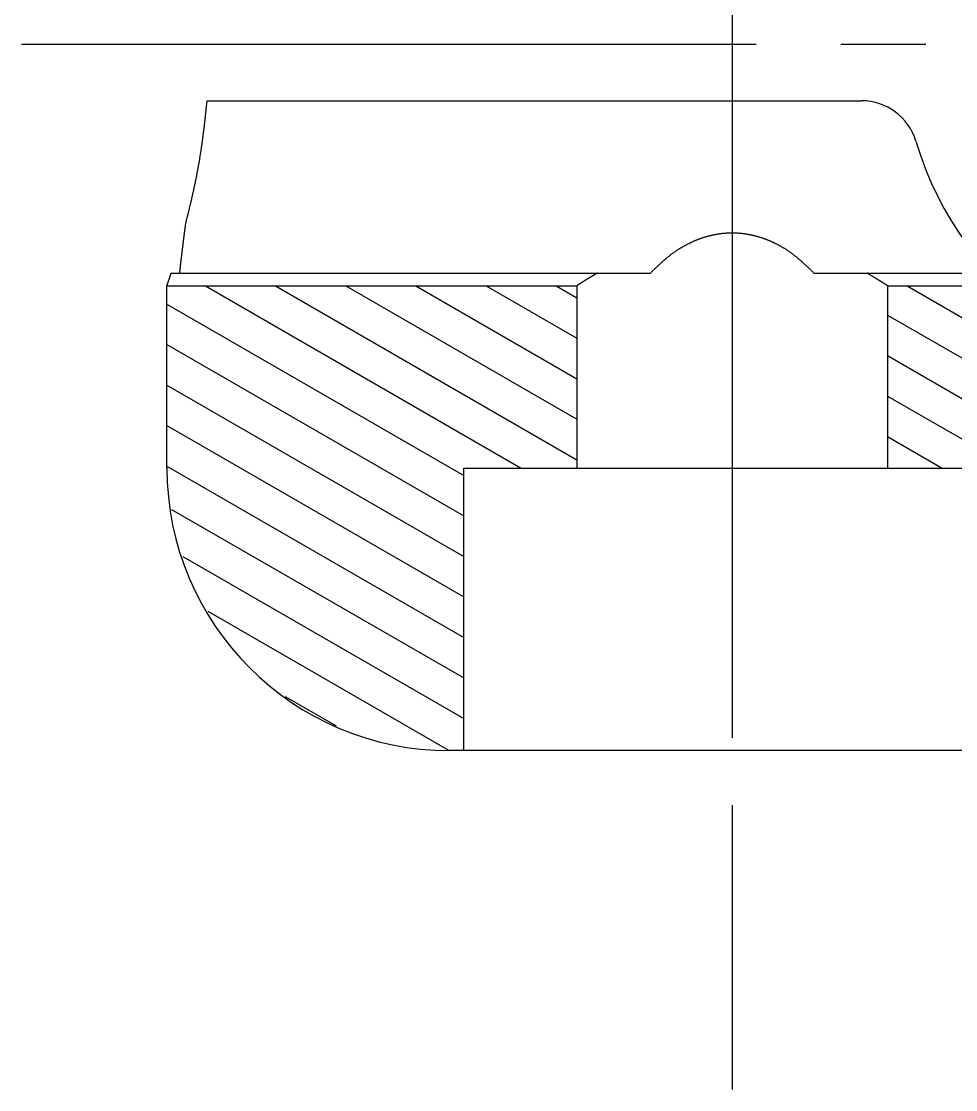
# Model space of a CAD drawing. Extents: x 118 to 448, y 15 to 277.
# Drawn here: x 359.57 to 376.1, y 201.24 to 220.14 of the extents above; entities that cross this region are included whole.
import ezdxf

# ---------------------------------------------------------------- set-up
doc = ezdxf.new("R2010")
doc.units = 0
doc.linetypes.add('CENTER', pattern=[17.5, 13, -1.5, 1.5, -1.5])
doc.layers.get('0').update_dxf_attribs({"linetype": 'CONTINUOUS'})
doc.layers.add('CENTER', color=1, linetype='CENTER')

msp = doc.modelspace()

# ---------------------------------------------------------------- linework, layer by layer
at = {"color": 7, "linetype": 'CONTINUOUS'}
for p, q in [((362.861, 218.739), (374.441, 218.739)), ((362.225, 215.689), (370.702, 215.689)), ((373.597, 215.689), (376.689, 215.689)), ((362.149, 212.239), (362.149, 215.464)), ((362.149, 215.464), (369.399, 215.464)), ((369.399, 215.464), (369.399, 212.239)), ((374.899, 215.464), (374.899, 212.239)), ((374.899, 215.464), (376.904, 215.464)), ((367.399, 207.239), (367.399, 212.239)), ((367.399, 212.239), (376.899, 212.239)), ((389.999, 207.239), (367.149, 207.239))]:
    msp.add_line(p, q, dxfattribs=at)
at = {"color": 3, "linetype": 'CONTINUOUS'}
for p, q in [((362.829, 215.464), (368.415, 212.239)), ((364.071, 215.464), (369.399, 212.388)), ((365.312, 215.464), (369.399, 213.105)), ((366.554, 215.464), (369.399, 213.821)), ((367.795, 215.464), (369.399, 214.538)), ((369.036, 215.464), (369.399, 215.255)), ((375.244, 215.464), (389.49, 207.239)), ((362.149, 215.14), (367.399, 212.109)), ((374.899, 214.946), (388.248, 207.239)), ((362.149, 214.424), (367.399, 211.392)), ((374.899, 214.23), (387.007, 207.239)), ((362.149, 213.707), (367.399, 210.676)), ((374.899, 213.513), (385.765, 207.239)), ((362.149, 212.99), (367.399, 209.959)), ((374.899, 212.796), (375.864, 212.239)), ((362.149, 212.273), (367.399, 209.242)), ((362.232, 211.509), (367.399, 208.526)), ((362.432, 210.677), (367.399, 207.809)), ((362.874, 209.705), (367.143, 207.24)), ((364.243, 208.198), (365.145, 207.677))]:
    msp.add_line(p, q, dxfattribs=at)
at = {"color": 7}
for points in [[(362.472, 216.53, 0), (362.475, 216.541, 0), (362.478, 216.552, 0), (362.481, 216.564, 0), (362.484, 216.575, 0), (362.487, 216.587, 0), (362.489, 216.598, 0), (362.492, 216.61, 0), (362.495, 216.621, 0), (362.498, 216.632, 0), (362.501, 216.644, 0), (362.504, 216.655, 0), (362.506, 216.667, 0), (362.509, 216.678, 0), (362.512, 216.689, 0), (362.515, 216.701, 0), (362.518, 216.712, 0), (362.521, 216.724, 0), (362.523, 216.735, 0), (362.526, 216.747, 0), (362.529, 216.758, 0), (362.532, 216.769, 0), (362.535, 216.781, 0), (362.537, 216.792, 0), (362.54, 216.804, 0), (362.543, 216.815, 0), (362.546, 216.827, 0), (362.548, 216.838, 0), (362.551, 216.849, 0), (362.554, 216.861, 0), (362.557, 216.872, 0), (362.559, 216.884, 0), (362.562, 216.895, 0), (362.565, 216.907, 0), (362.568, 216.918, 0), (362.57, 216.93, 0), (362.573, 216.941, 0), (362.576, 216.952, 0), (362.578, 216.964, 0), (362.581, 216.975, 0), (362.584, 216.987, 0), (362.587, 216.998, 0), (362.589, 217.01, 0), (362.592, 217.021, 0), (362.594, 217.033, 0), (362.597, 217.044, 0), (362.6, 217.056, 0), (362.602, 217.067, 0), (362.605, 217.078, 0), (362.608, 217.09, 0), (362.61, 217.101, 0), (362.613, 217.113, 0), (362.615, 217.124, 0), (362.618, 217.136, 0), (362.62, 217.147, 0), (362.623, 217.159, 0), (362.625, 217.17, 0), (362.628, 217.182, 0), (362.63, 217.193, 0), (362.633, 217.205, 0), (362.635, 217.216, 0), (362.638, 217.228, 0), (362.64, 217.239, 0), (362.643, 217.251, 0), (362.645, 217.262, 0), (362.648, 217.274, 0), (362.65, 217.285, 0), (362.652, 217.297, 0), (362.655, 217.308, 0), (362.657, 217.32, 0), (362.66, 217.331, 0), (362.662, 217.343, 0), (362.664, 217.355, 0), (362.667, 217.366, 0), (362.669, 217.378, 0), (362.671, 217.389, 0), (362.673, 217.401, 0), (362.676, 217.412, 0), (362.678, 217.424, 0), (362.68, 217.435, 0), (362.682, 217.447, 0), (362.685, 217.458, 0), (362.687, 217.47, 0), (362.689, 217.482, 0), (362.691, 217.493, 0), (362.693, 217.505, 0), (362.696, 217.516, 0), (362.698, 217.528, 0), (362.7, 217.539, 0), (362.702, 217.551, 0), (362.704, 217.562, 0), (362.706, 217.574, 0), (362.708, 217.586, 0), (362.71, 217.597, 0), (362.712, 217.609, 0), (362.715, 217.62, 0), (362.717, 217.632, 0), (362.719, 217.644, 0), (362.721, 217.655, 0), (362.723, 217.667, 0), (362.725, 217.678, 0), (362.727, 217.69, 0), (362.729, 217.702, 0), (362.73, 217.713, 0), (362.732, 217.725, 0), (362.734, 217.736, 0), (362.736, 217.748, 0), (362.738, 217.76, 0), (362.74, 217.771, 0), (362.742, 217.783, 0), (362.744, 217.794, 0), (362.746, 217.806, 0), (362.747, 217.818, 0), (362.749, 217.829, 0), (362.751, 217.841, 0), (362.753, 217.853, 0), (362.755, 217.864, 0), (362.756, 217.876, 0), (362.758, 217.887, 0), (362.76, 217.899, 0), (362.762, 217.911, 0), (362.763, 217.922, 0), (362.765, 217.934, 0), (362.767, 217.946, 0), (362.768, 217.957, 0), (362.77, 217.969, 0), (362.772, 217.981, 0), (362.773, 217.992, 0), (362.775, 218.004, 0), (362.777, 218.015, 0), (362.778, 218.027, 0), (362.78, 218.039, 0), (362.781, 218.05, 0), (362.783, 218.062, 0), (362.784, 218.074, 0), (362.786, 218.085, 0), (362.787, 218.097, 0), (362.789, 218.109, 0), (362.79, 218.12, 0), (362.792, 218.132, 0), (362.793, 218.144, 0), (362.795, 218.155, 0), (362.796, 218.167, 0), (362.798, 218.179, 0), (362.799, 218.19, 0), (362.801, 218.202, 0), (362.802, 218.214, 0), (362.804, 218.225, 0), (362.805, 218.237, 0), (362.806, 218.249, 0), (362.808, 218.26, 0), (362.809, 218.272, 0), (362.811, 218.284, 0), (362.812, 218.296, 0), (362.813, 218.307, 0), (362.815, 218.319, 0), (362.816, 218.331, 0), (362.817, 218.342, 0), (362.819, 218.354, 0), (362.82, 218.366, 0), (362.821, 218.377, 0), (362.823, 218.389, 0), (362.824, 218.401, 0), (362.825, 218.412, 0), (362.827, 218.424, 0), (362.828, 218.436, 0), (362.829, 218.447, 0), (362.831, 218.459, 0), (362.832, 218.471, 0), (362.833, 218.483, 0), (362.834, 218.494, 0), (362.836, 218.506, 0), (362.837, 218.518, 0), (362.838, 218.529, 0), (362.84, 218.541, 0), (362.841, 218.553, 0), (362.842, 218.564, 0), (362.843, 218.576, 0), (362.845, 218.588, 0), (362.846, 218.6, 0), (362.847, 218.611, 0), (362.848, 218.623, 0), (362.85, 218.635, 0), (362.851, 218.646, 0), (362.852, 218.658, 0), (362.853, 218.67, 0), (362.855, 218.681, 0), (362.856, 218.693, 0), (362.857, 218.705, 0), (362.858, 218.717, 0), (362.859, 218.728, 0), (362.861, 218.74, 0)], [(362.472, 216.53, 0), (362.472, 216.524, 0), (362.471, 216.519, 0), (362.47, 216.514, 0), (362.47, 216.509, 0), (362.469, 216.503, 0), (362.468, 216.498, 0), (362.468, 216.493, 0), (362.467, 216.487, 0), (362.466, 216.482, 0), (362.465, 216.477, 0), (362.465, 216.472, 0), (362.464, 216.466, 0), (362.463, 216.461, 0), (362.463, 216.456, 0), (362.462, 216.451, 0), (362.461, 216.445, 0), (362.461, 216.44, 0), (362.46, 216.435, 0), (362.459, 216.429, 0), (362.459, 216.424, 0), (362.458, 216.419, 0), (362.457, 216.414, 0), (362.457, 216.408, 0), (362.456, 216.403, 0), (362.455, 216.398, 0), (362.454, 216.392, 0), (362.454, 216.387, 0), (362.453, 216.382, 0), (362.452, 216.377, 0), (362.452, 216.371, 0), (362.451, 216.366, 0), (362.45, 216.361, 0), (362.45, 216.356, 0), (362.449, 216.35, 0), (362.448, 216.345, 0), (362.448, 216.34, 0), (362.447, 216.334, 0), (362.446, 216.329, 0), (362.446, 216.324, 0), (362.445, 216.319, 0), (362.444, 216.313, 0), (362.444, 216.308, 0), (362.443, 216.303, 0), (362.442, 216.297, 0), (362.442, 216.292, 0), (362.441, 216.287, 0), (362.44, 216.282, 0), (362.44, 216.276, 0), (362.439, 216.271, 0), (362.438, 216.266, 0), (362.438, 216.261, 0), (362.437, 216.255, 0), (362.436, 216.25, 0), (362.436, 216.245, 0), (362.435, 216.239, 0), (362.434, 216.234, 0), (362.434, 216.229, 0), (362.433, 216.224, 0), (362.432, 216.218, 0), (362.432, 216.213, 0), (362.431, 216.208, 0), (362.43, 216.202, 0), (362.43, 216.197, 0), (362.429, 216.192, 0), (362.428, 216.187, 0), (362.428, 216.181, 0), (362.427, 216.176, 0), (362.426, 216.171, 0), (362.426, 216.166, 0), (362.425, 216.16, 0), (362.424, 216.155, 0), (362.424, 216.15, 0), (362.423, 216.144, 0), (362.422, 216.139, 0), (362.422, 216.134, 0), (362.421, 216.129, 0), (362.42, 216.123, 0), (362.42, 216.118, 0), (362.419, 216.113, 0), (362.418, 216.107, 0), (362.418, 216.102, 0), (362.417, 216.097, 0), (362.417, 216.092, 0), (362.416, 216.086, 0), (362.415, 216.081, 0), (362.415, 216.076, 0), (362.414, 216.07, 0), (362.413, 216.065, 0), (362.413, 216.06, 0), (362.412, 216.055, 0), (362.411, 216.049, 0), (362.411, 216.044, 0), (362.41, 216.039, 0), (362.41, 216.033, 0), (362.409, 216.028, 0), (362.408, 216.023, 0), (362.408, 216.018, 0), (362.407, 216.012, 0), (362.406, 216.007, 0), (362.406, 216.002, 0), (362.405, 215.997, 0), (362.405, 215.991, 0), (362.404, 215.986, 0), (362.403, 215.981, 0), (362.403, 215.975, 0), (362.402, 215.97, 0), (362.401, 215.965, 0), (362.401, 215.96, 0), (362.4, 215.954, 0), (362.4, 215.949, 0), (362.399, 215.944, 0), (362.398, 215.938, 0), (362.398, 215.933, 0), (362.397, 215.928, 0), (362.397, 215.923, 0), (362.396, 215.917, 0), (362.395, 215.912, 0), (362.395, 215.907, 0), (362.394, 215.901, 0), (362.393, 215.896, 0), (362.393, 215.891, 0), (362.392, 215.886, 0), (362.392, 215.88, 0), (362.391, 215.875, 0), (362.39, 215.87, 0), (362.39, 215.864, 0), (362.389, 215.859, 0), (362.389, 215.854, 0), (362.388, 215.849, 0), (362.387, 215.843, 0), (362.387, 215.838, 0), (362.386, 215.833, 0), (362.386, 215.827, 0), (362.385, 215.822, 0), (362.384, 215.817, 0), (362.384, 215.812, 0), (362.383, 215.806, 0), (362.383, 215.801, 0), (362.382, 215.796, 0), (362.381, 215.79, 0), (362.381, 215.785, 0), (362.38, 215.78, 0), (362.38, 215.775, 0), (362.379, 215.769, 0), (362.378, 215.764, 0), (362.378, 215.759, 0), (362.377, 215.753, 0), (362.377, 215.748, 0), (362.376, 215.743, 0), (362.375, 215.737, 0), (362.375, 215.732, 0), (362.374, 215.727, 0), (362.374, 215.722, 0), (362.373, 215.716, 0), (362.372, 215.711, 0), (362.372, 215.706, 0), (362.371, 215.7, 0), (362.371, 215.695, 0), (362.37, 215.69, 0)], [(370.702, 215.69, 0), (370.709, 215.697, 0), (370.717, 215.704, 0), (370.724, 215.712, 0), (370.732, 215.719, 0), (370.739, 215.726, 0), (370.747, 215.733, 0), (370.754, 215.741, 0), (370.762, 215.748, 0), (370.769, 215.755, 0), (370.777, 215.762, 0), (370.784, 215.77, 0), (370.792, 215.777, 0), (370.799, 215.784, 0), (370.807, 215.791, 0), (370.814, 215.798, 0), (370.822, 215.806, 0), (370.83, 215.813, 0), (370.837, 215.82, 0), (370.845, 215.827, 0), (370.852, 215.834, 0), (370.86, 215.841, 0), (370.868, 215.848, 0), (370.875, 215.855, 0), (370.883, 215.862, 0), (370.891, 215.869, 0), (370.898, 215.876, 0), (370.906, 215.883, 0), (370.914, 215.89, 0), (370.921, 215.897, 0), (370.929, 215.904, 0), (370.937, 215.911, 0), (370.945, 215.918, 0), (370.953, 215.925, 0), (370.96, 215.931, 0), (370.968, 215.938, 0), (370.976, 215.945, 0), (370.984, 215.952, 0), (370.992, 215.958, 0), (371, 215.965, 0), (371.008, 215.971, 0), (371.016, 215.978, 0), (371.024, 215.985, 0), (371.032, 215.991, 0), (371.04, 215.997, 0), (371.049, 216.004, 0), (371.057, 216.01, 0), (371.065, 216.017, 0), (371.073, 216.023, 0), (371.082, 216.029, 0), (371.09, 216.035, 0), (371.098, 216.041, 0), (371.107, 216.048, 0), (371.115, 216.054, 0), (371.124, 216.06, 0), (371.132, 216.066, 0), (371.141, 216.072, 0), (371.149, 216.078, 0), (371.158, 216.083, 0), (371.166, 216.089, 0), (371.175, 216.095, 0), (371.184, 216.101, 0), (371.192, 216.106, 0), (371.201, 216.112, 0), (371.21, 216.118, 0), (371.219, 216.123, 0), (371.228, 216.129, 0), (371.236, 216.134, 0), (371.245, 216.139, 0), (371.254, 216.145, 0), (371.263, 216.15, 0), (371.272, 216.155, 0), (371.281, 216.161, 0), (371.29, 216.166, 0), (371.299, 216.171, 0), (371.309, 216.176, 0), (371.318, 216.181, 0), (371.327, 216.186, 0), (371.336, 216.191, 0), (371.345, 216.196, 0), (371.354, 216.2, 0), (371.364, 216.205, 0), (371.373, 216.21, 0), (371.382, 216.215, 0), (371.392, 216.219, 0), (371.401, 216.224, 0), (371.41, 216.228, 0), (371.42, 216.233, 0), (371.429, 216.237, 0), (371.439, 216.242, 0), (371.448, 216.246, 0), (371.458, 216.25, 0), (371.467, 216.254, 0), (371.477, 216.259, 0), (371.486, 216.263, 0), (371.496, 216.267, 0), (371.506, 216.271, 0), (371.515, 216.275, 0), (371.525, 216.279, 0), (371.535, 216.282, 0), (371.544, 216.286, 0), (371.554, 216.29, 0), (371.564, 216.294, 0), (371.574, 216.297, 0), (371.583, 216.301, 0), (371.593, 216.304, 0), (371.603, 216.308, 0), (371.613, 216.311, 0), (371.623, 216.315, 0), (371.633, 216.318, 0), (371.643, 216.321, 0), (371.653, 216.324, 0), (371.662, 216.328, 0), (371.672, 216.331, 0), (371.682, 216.334, 0), (371.692, 216.337, 0), (371.702, 216.339, 0), (371.712, 216.342, 0), (371.722, 216.345, 0), (371.732, 216.348, 0), (371.743, 216.35, 0), (371.753, 216.353, 0), (371.763, 216.356, 0), (371.773, 216.358, 0), (371.783, 216.36, 0), (371.793, 216.363, 0), (371.803, 216.365, 0), (371.813, 216.367, 0), (371.824, 216.369, 0), (371.834, 216.371, 0), (371.844, 216.373, 0), (371.854, 216.375, 0), (371.865, 216.377, 0), (371.875, 216.379, 0), (371.885, 216.381, 0), (371.895, 216.383, 0), (371.906, 216.384, 0), (371.916, 216.386, 0), (371.926, 216.387, 0), (371.936, 216.389, 0), (371.947, 216.39, 0), (371.957, 216.391, 0), (371.967, 216.393, 0), (371.978, 216.394, 0), (371.988, 216.395, 0), (371.999, 216.396, 0), (372.009, 216.397, 0), (372.019, 216.398, 0), (372.03, 216.399, 0), (372.04, 216.399, 0), (372.05, 216.4, 0), (372.061, 216.401, 0), (372.071, 216.401, 0), (372.082, 216.402, 0), (372.092, 216.402, 0), (372.103, 216.402, 0), (372.113, 216.403, 0), (372.123, 216.403, 0), (372.134, 216.403, 0), (372.144, 216.403, 0), (372.155, 216.403, 0), (372.165, 216.403, 0), (372.175, 216.403, 0), (372.186, 216.403, 0), (372.196, 216.402, 0), (372.207, 216.402, 0), (372.217, 216.402, 0), (372.228, 216.401, 0), (372.238, 216.401, 0), (372.248, 216.4, 0), (372.259, 216.399, 0), (372.269, 216.399, 0), (372.28, 216.398, 0), (372.29, 216.397, 0), (372.3, 216.396, 0), (372.311, 216.395, 0), (372.321, 216.394, 0), (372.331, 216.393, 0), (372.342, 216.391, 0), (372.352, 216.39, 0), (372.362, 216.389, 0), (372.373, 216.387, 0), (372.383, 216.386, 0), (372.393, 216.384, 0), (372.404, 216.383, 0), (372.414, 216.381, 0), (372.424, 216.379, 0), (372.434, 216.377, 0), (372.445, 216.375, 0), (372.455, 216.373, 0), (372.465, 216.371, 0), (372.475, 216.369, 0), (372.485, 216.367, 0), (372.496, 216.365, 0), (372.506, 216.363, 0), (372.516, 216.36, 0), (372.526, 216.358, 0), (372.536, 216.356, 0), (372.546, 216.353, 0), (372.556, 216.35, 0), (372.566, 216.348, 0), (372.576, 216.345, 0), (372.586, 216.342, 0), (372.596, 216.339, 0), (372.606, 216.337, 0), (372.616, 216.334, 0), (372.626, 216.331, 0), (372.636, 216.328, 0), (372.646, 216.324, 0), (372.656, 216.321, 0), (372.666, 216.318, 0), (372.676, 216.315, 0), (372.686, 216.311, 0), (372.696, 216.308, 0), (372.706, 216.304, 0), (372.715, 216.301, 0), (372.725, 216.297, 0), (372.735, 216.294, 0), (372.745, 216.29, 0), (372.754, 216.286, 0), (372.764, 216.282, 0), (372.774, 216.279, 0), (372.783, 216.275, 0), (372.793, 216.271, 0), (372.803, 216.267, 0), (372.812, 216.263, 0), (372.822, 216.259, 0), (372.832, 216.254, 0), (372.841, 216.25, 0), (372.851, 216.246, 0), (372.86, 216.242, 0), (372.87, 216.237, 0), (372.879, 216.233, 0), (372.888, 216.228, 0), (372.898, 216.224, 0), (372.907, 216.219, 0), (372.916, 216.215, 0), (372.926, 216.21, 0), (372.935, 216.205, 0), (372.944, 216.2, 0), (372.954, 216.196, 0), (372.963, 216.191, 0), (372.972, 216.186, 0), (372.981, 216.181, 0), (372.99, 216.176, 0), (372.999, 216.171, 0), (373.009, 216.166, 0), (373.018, 216.161, 0), (373.027, 216.155, 0), (373.036, 216.15, 0), (373.045, 216.145, 0), (373.053, 216.139, 0), (373.062, 216.134, 0), (373.071, 216.129, 0), (373.08, 216.123, 0), (373.089, 216.118, 0), (373.098, 216.112, 0), (373.106, 216.106, 0), (373.115, 216.101, 0), (373.124, 216.095, 0), (373.133, 216.089, 0), (373.141, 216.083, 0), (373.15, 216.078, 0), (373.158, 216.072, 0), (373.167, 216.066, 0), (373.175, 216.06, 0), (373.184, 216.054, 0), (373.192, 216.048, 0), (373.201, 216.041, 0), (373.209, 216.035, 0), (373.217, 216.029, 0), (373.226, 216.023, 0), (373.234, 216.017, 0), (373.242, 216.01, 0), (373.25, 216.004, 0), (373.258, 215.997, 0), (373.266, 215.991, 0), (373.275, 215.984, 0), (373.283, 215.978, 0), (373.291, 215.971, 0), (373.299, 215.965, 0), (373.307, 215.958, 0), (373.315, 215.952, 0), (373.323, 215.945, 0), (373.33, 215.938, 0), (373.338, 215.931, 0), (373.346, 215.925, 0), (373.354, 215.918, 0), (373.362, 215.911, 0), (373.37, 215.904, 0), (373.377, 215.897, 0), (373.385, 215.89, 0), (373.393, 215.883, 0), (373.401, 215.876, 0), (373.408, 215.869, 0), (373.416, 215.862, 0), (373.424, 215.855, 0), (373.431, 215.848, 0), (373.439, 215.841, 0), (373.447, 215.834, 0), (373.454, 215.827, 0), (373.462, 215.82, 0), (373.469, 215.813, 0), (373.477, 215.806, 0), (373.484, 215.798, 0), (373.492, 215.791, 0), (373.499, 215.784, 0), (373.507, 215.777, 0), (373.515, 215.77, 0), (373.522, 215.762, 0), (373.53, 215.755, 0), (373.537, 215.748, 0), (373.545, 215.741, 0), (373.552, 215.733, 0), (373.559, 215.726, 0), (373.567, 215.719, 0), (373.574, 215.712, 0), (373.582, 215.704, 0), (373.589, 215.697, 0), (373.597, 215.69, 0)], [(362.149, 215.465, 0), (362.15, 215.466, 0), (362.15, 215.468, 0), (362.151, 215.469, 0), (362.151, 215.471, 0), (362.152, 215.472, 0), (362.152, 215.473, 0), (362.153, 215.475, 0), (362.153, 215.476, 0), (362.154, 215.478, 0), (362.154, 215.479, 0), (362.155, 215.48, 0), (362.155, 215.482, 0), (362.156, 215.483, 0), (362.156, 215.485, 0), (362.157, 215.486, 0), (362.157, 215.488, 0), (362.158, 215.489, 0), (362.158, 215.49, 0), (362.159, 215.492, 0), (362.159, 215.493, 0), (362.16, 215.495, 0), (362.16, 215.496, 0), (362.16, 215.497, 0), (362.161, 215.499, 0), (362.161, 215.5, 0), (362.162, 215.502, 0), (362.162, 215.503, 0), (362.163, 215.504, 0), (362.163, 215.506, 0), (362.164, 215.507, 0), (362.164, 215.509, 0), (362.165, 215.51, 0), (362.165, 215.512, 0), (362.166, 215.513, 0), (362.166, 215.514, 0), (362.167, 215.516, 0), (362.167, 215.517, 0), (362.168, 215.519, 0), (362.168, 215.52, 0), (362.169, 215.521, 0), (362.169, 215.523, 0), (362.17, 215.524, 0), (362.17, 215.526, 0), (362.171, 215.527, 0), (362.171, 215.528, 0), (362.171, 215.53, 0), (362.172, 215.531, 0), (362.172, 215.533, 0), (362.173, 215.534, 0), (362.173, 215.536, 0), (362.174, 215.537, 0), (362.174, 215.538, 0), (362.175, 215.54, 0), (362.175, 215.541, 0), (362.176, 215.543, 0), (362.176, 215.544, 0), (362.177, 215.545, 0), (362.177, 215.547, 0), (362.178, 215.548, 0), (362.178, 215.55, 0), (362.179, 215.551, 0), (362.179, 215.553, 0), (362.18, 215.554, 0), (362.18, 215.555, 0), (362.181, 215.557, 0), (362.181, 215.558, 0), (362.181, 215.56, 0), (362.182, 215.561, 0), (362.182, 215.562, 0), (362.183, 215.564, 0), (362.183, 215.565, 0), (362.184, 215.567, 0), (362.184, 215.568, 0), (362.185, 215.57, 0), (362.185, 215.571, 0), (362.186, 215.572, 0), (362.186, 215.574, 0), (362.187, 215.575, 0), (362.187, 215.577, 0), (362.188, 215.578, 0), (362.188, 215.579, 0), (362.189, 215.581, 0), (362.189, 215.582, 0), (362.189, 215.584, 0), (362.19, 215.585, 0), (362.19, 215.586, 0), (362.191, 215.588, 0), (362.191, 215.589, 0), (362.192, 215.591, 0), (362.192, 215.592, 0), (362.193, 215.594, 0), (362.193, 215.595, 0), (362.194, 215.596, 0), (362.194, 215.598, 0), (362.195, 215.599, 0), (362.195, 215.601, 0), (362.196, 215.602, 0), (362.196, 215.603, 0), (362.197, 215.605, 0), (362.197, 215.606, 0), (362.197, 215.608, 0), (362.198, 215.609, 0), (362.198, 215.611, 0), (362.199, 215.612, 0), (362.199, 215.613, 0), (362.2, 215.615, 0), (362.2, 215.616, 0), (362.201, 215.618, 0), (362.201, 215.619, 0), (362.202, 215.62, 0), (362.202, 215.622, 0), (362.203, 215.623, 0), (362.203, 215.625, 0), (362.204, 215.626, 0), (362.204, 215.628, 0), (362.205, 215.629, 0), (362.205, 215.63, 0), (362.205, 215.632, 0), (362.206, 215.633, 0), (362.206, 215.635, 0), (362.207, 215.636, 0), (362.207, 215.637, 0), (362.208, 215.639, 0), (362.208, 215.64, 0), (362.209, 215.642, 0), (362.209, 215.643, 0), (362.21, 215.645, 0), (362.21, 215.646, 0), (362.211, 215.647, 0), (362.211, 215.649, 0), (362.212, 215.65, 0), (362.212, 215.652, 0), (362.212, 215.653, 0), (362.213, 215.654, 0), (362.213, 215.656, 0), (362.214, 215.657, 0), (362.214, 215.659, 0), (362.215, 215.66, 0), (362.215, 215.662, 0), (362.216, 215.663, 0), (362.216, 215.664, 0), (362.217, 215.666, 0), (362.217, 215.667, 0), (362.218, 215.669, 0), (362.218, 215.67, 0), (362.219, 215.671, 0), (362.219, 215.673, 0), (362.219, 215.674, 0), (362.22, 215.676, 0), (362.22, 215.677, 0), (362.221, 215.679, 0), (362.221, 215.68, 0), (362.222, 215.681, 0), (362.222, 215.683, 0), (362.223, 215.684, 0), (362.223, 215.686, 0), (362.224, 215.687, 0), (362.224, 215.688, 0), (362.225, 215.69, 0)], [(369.764, 215.69, 0), (369.762, 215.689, 0), (369.76, 215.688, 0), (369.758, 215.686, 0), (369.756, 215.685, 0), (369.755, 215.684, 0), (369.753, 215.683, 0), (369.751, 215.682, 0), (369.749, 215.681, 0), (369.747, 215.68, 0), (369.745, 215.678, 0), (369.743, 215.677, 0), (369.741, 215.676, 0), (369.739, 215.675, 0), (369.737, 215.674, 0), (369.735, 215.673, 0), (369.733, 215.671, 0), (369.731, 215.67, 0), (369.73, 215.669, 0), (369.728, 215.668, 0), (369.726, 215.667, 0), (369.724, 215.666, 0), (369.722, 215.665, 0), (369.72, 215.663, 0), (369.718, 215.662, 0), (369.716, 215.661, 0), (369.714, 215.66, 0), (369.712, 215.659, 0), (369.71, 215.658, 0), (369.708, 215.657, 0), (369.706, 215.655, 0), (369.704, 215.654, 0), (369.703, 215.653, 0), (369.701, 215.652, 0), (369.699, 215.651, 0), (369.697, 215.65, 0), (369.695, 215.648, 0), (369.693, 215.647, 0), (369.691, 215.646, 0), (369.689, 215.645, 0), (369.687, 215.644, 0), (369.685, 215.643, 0), (369.683, 215.641, 0), (369.681, 215.64, 0), (369.679, 215.639, 0), (369.678, 215.638, 0), (369.676, 215.637, 0), (369.674, 215.636, 0), (369.672, 215.635, 0), (369.67, 215.633, 0), (369.668, 215.632, 0), (369.666, 215.631, 0), (369.664, 215.63, 0), (369.662, 215.629, 0), (369.66, 215.628, 0), (369.658, 215.626, 0), (369.656, 215.625, 0), (369.654, 215.624, 0), (369.653, 215.623, 0), (369.651, 215.622, 0), (369.649, 215.621, 0), (369.647, 215.619, 0), (369.645, 215.618, 0), (369.643, 215.617, 0), (369.641, 215.616, 0), (369.639, 215.615, 0), (369.637, 215.614, 0), (369.635, 215.613, 0), (369.633, 215.611, 0), (369.631, 215.61, 0), (369.63, 215.609, 0), (369.628, 215.608, 0), (369.626, 215.607, 0), (369.624, 215.606, 0), (369.622, 215.604, 0), (369.62, 215.603, 0), (369.618, 215.602, 0), (369.616, 215.601, 0), (369.614, 215.6, 0), (369.612, 215.599, 0), (369.61, 215.597, 0), (369.608, 215.596, 0), (369.607, 215.595, 0), (369.605, 215.594, 0), (369.603, 215.593, 0), (369.601, 215.592, 0), (369.599, 215.59, 0), (369.597, 215.589, 0), (369.595, 215.588, 0), (369.593, 215.587, 0), (369.591, 215.586, 0), (369.589, 215.584, 0), (369.587, 215.583, 0), (369.585, 215.582, 0), (369.584, 215.581, 0), (369.582, 215.58, 0), (369.58, 215.579, 0), (369.578, 215.577, 0), (369.576, 215.576, 0), (369.574, 215.575, 0), (369.572, 215.574, 0), (369.57, 215.573, 0), (369.568, 215.572, 0), (369.566, 215.57, 0), (369.564, 215.569, 0), (369.563, 215.568, 0), (369.561, 215.567, 0), (369.559, 215.566, 0), (369.557, 215.564, 0), (369.555, 215.563, 0), (369.553, 215.562, 0), (369.551, 215.561, 0), (369.549, 215.56, 0), (369.547, 215.559, 0), (369.545, 215.557, 0), (369.543, 215.556, 0), (369.542, 215.555, 0), (369.54, 215.554, 0), (369.538, 215.553, 0), (369.536, 215.551, 0), (369.534, 215.55, 0), (369.532, 215.549, 0), (369.53, 215.548, 0), (369.528, 215.547, 0), (369.526, 215.545, 0), (369.524, 215.544, 0), (369.523, 215.543, 0), (369.521, 215.542, 0), (369.519, 215.541, 0), (369.517, 215.54, 0), (369.515, 215.538, 0), (369.513, 215.537, 0), (369.511, 215.536, 0), (369.509, 215.535, 0), (369.507, 215.534, 0), (369.505, 215.532, 0), (369.504, 215.531, 0), (369.502, 215.53, 0), (369.5, 215.529, 0), (369.498, 215.528, 0), (369.496, 215.526, 0), (369.494, 215.525, 0), (369.492, 215.524, 0), (369.49, 215.523, 0), (369.488, 215.522, 0), (369.486, 215.52, 0), (369.485, 215.519, 0), (369.483, 215.518, 0), (369.481, 215.517, 0), (369.479, 215.516, 0), (369.477, 215.514, 0), (369.475, 215.513, 0), (369.473, 215.512, 0), (369.471, 215.511, 0), (369.469, 215.51, 0), (369.467, 215.508, 0), (369.466, 215.507, 0), (369.464, 215.506, 0), (369.462, 215.505, 0), (369.46, 215.504, 0), (369.458, 215.502, 0), (369.456, 215.501, 0), (369.454, 215.5, 0), (369.452, 215.499, 0), (369.45, 215.498, 0), (369.449, 215.496, 0), (369.447, 215.495, 0), (369.445, 215.494, 0), (369.443, 215.493, 0), (369.441, 215.492, 0), (369.439, 215.49, 0), (369.437, 215.489, 0), (369.435, 215.488, 0), (369.433, 215.487, 0), (369.432, 215.485, 0), (369.43, 215.484, 0), (369.428, 215.483, 0), (369.426, 215.482, 0), (369.424, 215.481, 0), (369.422, 215.479, 0), (369.42, 215.478, 0), (369.418, 215.477, 0), (369.416, 215.476, 0), (369.415, 215.475, 0), (369.413, 215.473, 0), (369.411, 215.472, 0), (369.409, 215.471, 0), (369.407, 215.47, 0), (369.405, 215.469, 0), (369.403, 215.467, 0), (369.401, 215.466, 0), (369.399, 215.465, 0)], [(374.899, 215.465, 0), (374.897, 215.466, 0), (374.895, 215.468, 0), (374.893, 215.469, 0), (374.89, 215.471, 0), (374.888, 215.472, 0), (374.886, 215.474, 0), (374.884, 215.475, 0), (374.881, 215.477, 0), (374.879, 215.478, 0), (374.877, 215.479, 0), (374.874, 215.481, 0), (374.872, 215.482, 0), (374.87, 215.484, 0), (374.868, 215.485, 0), (374.865, 215.487, 0), (374.863, 215.488, 0), (374.861, 215.49, 0), (374.859, 215.491, 0), (374.856, 215.493, 0), (374.854, 215.494, 0), (374.852, 215.495, 0), (374.849, 215.497, 0), (374.847, 215.498, 0), (374.845, 215.5, 0), (374.843, 215.501, 0), (374.84, 215.503, 0), (374.838, 215.504, 0), (374.836, 215.506, 0), (374.834, 215.507, 0), (374.831, 215.508, 0), (374.829, 215.51, 0), (374.827, 215.511, 0), (374.824, 215.513, 0), (374.822, 215.514, 0), (374.82, 215.516, 0), (374.818, 215.517, 0), (374.815, 215.519, 0), (374.813, 215.52, 0), (374.811, 215.521, 0), (374.808, 215.523, 0), (374.806, 215.524, 0), (374.804, 215.526, 0), (374.802, 215.527, 0), (374.799, 215.529, 0), (374.797, 215.53, 0), (374.795, 215.531, 0), (374.793, 215.533, 0), (374.79, 215.534, 0), (374.788, 215.536, 0), (374.786, 215.537, 0), (374.783, 215.539, 0), (374.781, 215.54, 0), (374.779, 215.541, 0), (374.777, 215.543, 0), (374.774, 215.544, 0), (374.772, 215.546, 0), (374.77, 215.547, 0), (374.767, 215.549, 0), (374.765, 215.55, 0), (374.763, 215.551, 0), (374.76, 215.553, 0), (374.758, 215.554, 0), (374.756, 215.556, 0), (374.754, 215.557, 0), (374.751, 215.559, 0), (374.749, 215.56, 0), (374.747, 215.561, 0), (374.744, 215.563, 0), (374.742, 215.564, 0), (374.74, 215.566, 0), (374.738, 215.567, 0), (374.735, 215.568, 0), (374.733, 215.57, 0), (374.731, 215.571, 0), (374.728, 215.573, 0), (374.726, 215.574, 0), (374.724, 215.575, 0), (374.721, 215.577, 0), (374.719, 215.578, 0), (374.717, 215.58, 0), (374.715, 215.581, 0), (374.712, 215.583, 0), (374.71, 215.584, 0), (374.708, 215.585, 0), (374.705, 215.587, 0), (374.703, 215.588, 0), (374.701, 215.59, 0), (374.699, 215.591, 0), (374.696, 215.592, 0), (374.694, 215.594, 0), (374.692, 215.595, 0), (374.689, 215.597, 0), (374.687, 215.598, 0), (374.685, 215.599, 0), (374.682, 215.601, 0), (374.68, 215.602, 0), (374.678, 215.604, 0), (374.675, 215.605, 0), (374.673, 215.606, 0), (374.671, 215.608, 0), (374.669, 215.609, 0), (374.666, 215.611, 0), (374.664, 215.612, 0), (374.662, 215.613, 0), (374.659, 215.615, 0), (374.657, 215.616, 0), (374.655, 215.618, 0), (374.652, 215.619, 0), (374.65, 215.62, 0), (374.648, 215.622, 0), (374.646, 215.623, 0), (374.643, 215.625, 0), (374.641, 215.626, 0), (374.639, 215.627, 0), (374.636, 215.629, 0), (374.634, 215.63, 0), (374.632, 215.632, 0), (374.629, 215.633, 0), (374.627, 215.634, 0), (374.625, 215.636, 0), (374.622, 215.637, 0), (374.62, 215.639, 0), (374.618, 215.64, 0), (374.616, 215.641, 0), (374.613, 215.643, 0), (374.611, 215.644, 0), (374.609, 215.645, 0), (374.606, 215.647, 0), (374.604, 215.648, 0), (374.602, 215.65, 0), (374.599, 215.651, 0), (374.597, 215.652, 0), (374.595, 215.654, 0), (374.592, 215.655, 0), (374.59, 215.657, 0), (374.588, 215.658, 0), (374.586, 215.659, 0), (374.583, 215.661, 0), (374.581, 215.662, 0), (374.579, 215.664, 0), (374.576, 215.665, 0), (374.574, 215.666, 0), (374.572, 215.668, 0), (374.569, 215.669, 0), (374.567, 215.67, 0), (374.565, 215.672, 0), (374.562, 215.673, 0), (374.56, 215.675, 0), (374.558, 215.676, 0), (374.555, 215.677, 0), (374.553, 215.679, 0), (374.551, 215.68, 0), (374.549, 215.682, 0), (374.546, 215.683, 0), (374.544, 215.684, 0), (374.542, 215.686, 0), (374.539, 215.687, 0), (374.537, 215.689, 0), (374.535, 215.69, 0)]]:
    msp.add_polyline3d(points, dxfattribs=at)
at = {"color": 7, "linetype": 'CONTINUOUS'}
for centre, radius, start, end in [((374.441, 217.739), 1, 16.6015, 90), ((381.149, 219.739), 6, 196.6015, 351.9547), ((367.149, 212.239), 5, 180, 270)]:
    msp.add_arc(centre, radius, start, end, dxfattribs=at)
at = {"layer": 'CENTER', "color": 1, "linetype": 'CENTER'}
for p, q in [((372.149, 258.468), (372.149, 201.239)), ((372.149, 238.273), (372.149, 204.414)), ((359.574, 219.739), (429.732, 219.739))]:
    msp.add_line(p, q, dxfattribs=at)

doc.saveas('drawing.dxf')
